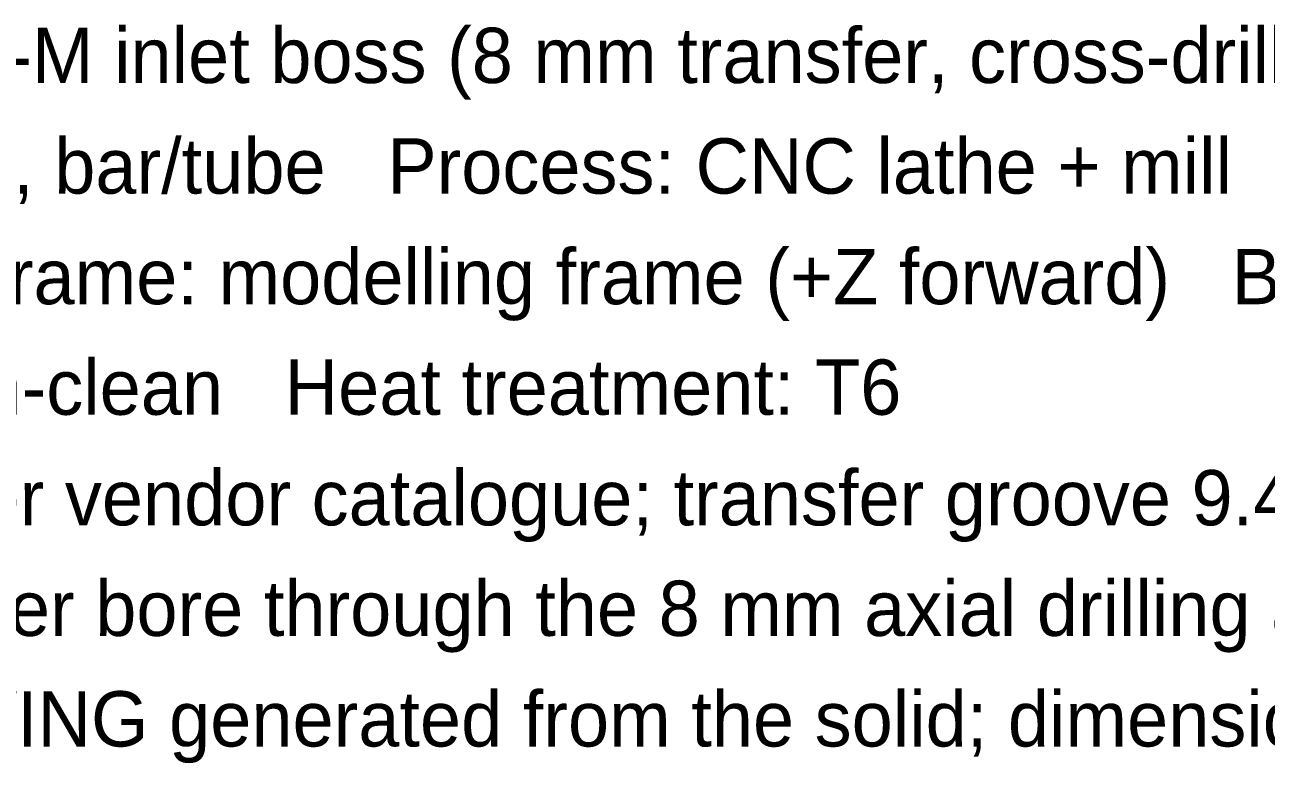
# Model space of a CAD drawing. Header units: millimetres. Extents: x 0 to 266, y -49 to 99.
# Drawn here: x 62.85 to 107.73, y -44.6 to -17.89 of the extents above; entities that cross this region are included whole.
import ezdxf

# ---------------------------------------------------------------- set-up
doc = ezdxf.new("R2010")
doc.units = ezdxf.units.MM

msp = doc.modelspace()

# ---------------------------------------------------------------- texts
for s, p in [('ENG-TC-04   Bonnet: stem seal + guide housing, E1-M inlet boss (8 mm transfer, cross-drilling at the bore top, P_manifold ', (0, -20)), ('Material: Aluminium alloy 6061-T6 (EN AW-6061 T6), bar/tube   Process: CNC lathe + mill', (0, -24)), ('Mass: 53.5 g (CAD volume x density)   Units: mm   Frame: modelling frame (+Z forward)   Bounding box: 43.50 x 40.00 x 32.00', (0, -28)), ('Datum: bottom face A   Finish: clear anodise; oxygen-clean   Heat treatment: T6', (0, -32)), ('Fits / features: stem bore 4.05 +0.02/0; seal gland per vendor catalogue; transfer groove 9.4/13.0 x 1.30 (AS568-012) at r 16 +/-0.05; M10x1-6H tap port; guide-pin bores 5 P7 at (+/-9, 4.75) position 0.02 to the stem ', (0, -36)), ('Notes: v3.4 E1-M: oxidiser arrives from the TC-02 filter bore through the 8 mm axial drilling at r 16 / 180 deg (AS568-012 FKM 75 face transfer seal in this bottom face), rises in the boss and enters the 10 mm bore through an 8', (0, -40)), ('ARGOS engine CAD v3.5 - DESIGN-MODEL DRAWING generated from the solid; dimensions from the model; general tolerances ISO 2768-m unless a fit is listed; NOT released for fabrication (Mechanical, 2026-10-13)', (0, -44))]:
    msp.add_text(s, height=2).set_placement(p)

doc.saveas('drawing.dxf')
